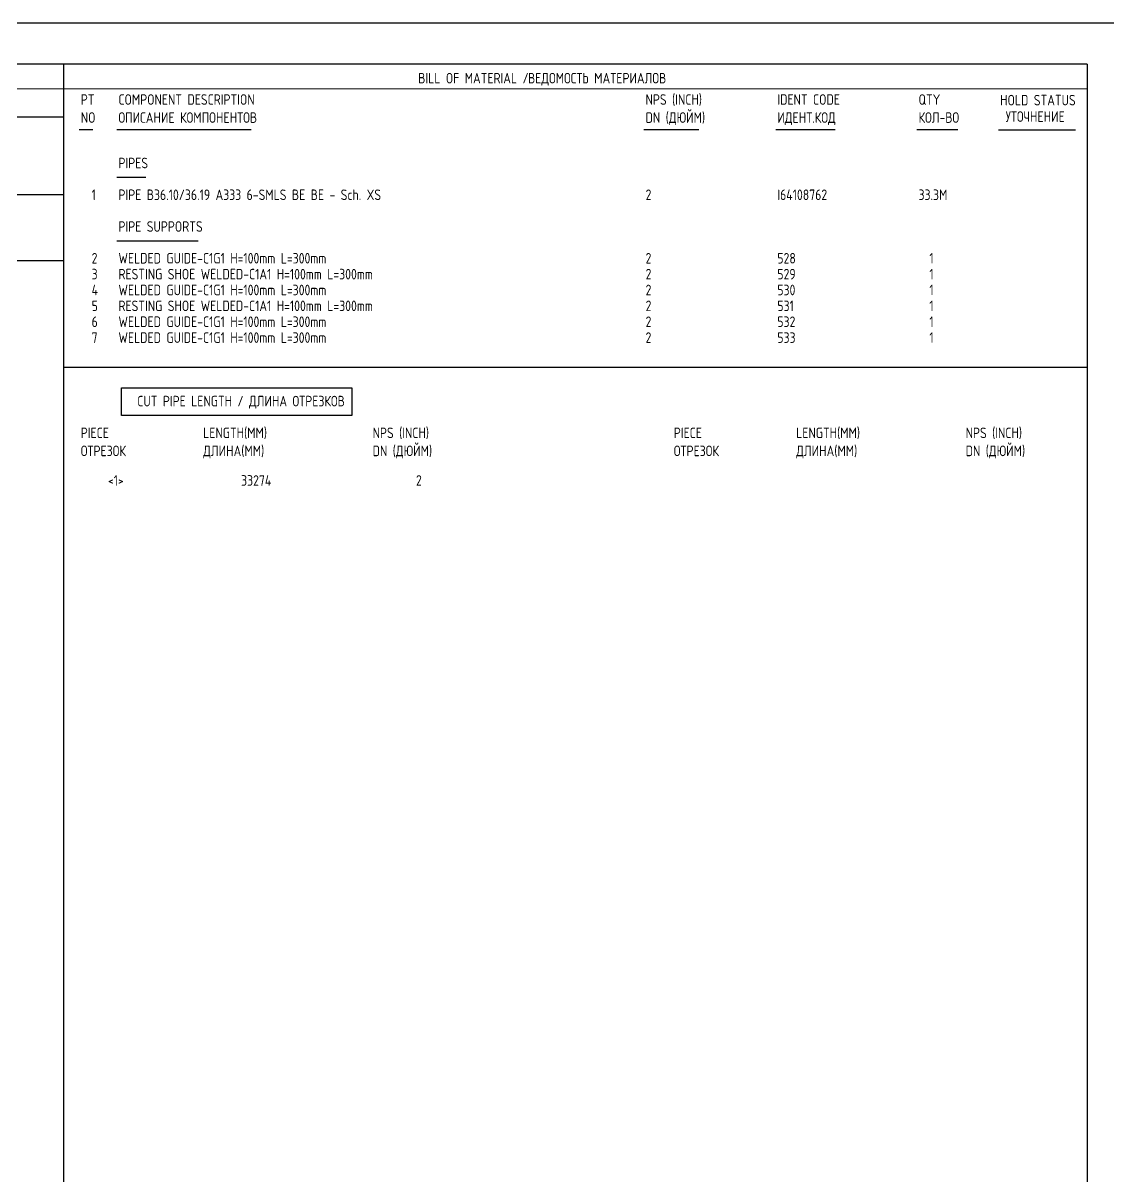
# Model space of a CAD drawing. Extents: x -1005 to 594, y -998 to 420.
# Drawn here: x 395.3 to 594, y 210 to 420 of the extents above; entities that cross this region are included whole.
import ezdxf

# ---------------------------------------------------------------- set-up
doc = ezdxf.new("R2010")
doc.units = 0
doc.styles.add('TTFN17', font='GOST type A')

msp = doc.modelspace()

# ---------------------------------------------------------------- linework, layer by layer
at = {"layer": 'GT_1', "flags": 128}
for points in [[(594, 420), (0, 420)], [(589.1, 412.5), (25.4, 412.5)], [(402.7, 412.5), (402.7, 7.5)], [(589.1, 412.5), (589.1, 7.5)], [(589.1, 408), (162.7, 407.9)], [(190.3, 402.9), (402.7, 402.9)], [(408.046, 400.531), (405.557, 400.531)], [(436.894, 400.531), (412.414, 400.531)], [(518.373, 400.531), (508.414, 400.531)], [(543.202, 400.531), (532.414, 400.531)], [(565.597, 400.531), (558.129, 400.531)], [(587, 400.5), (573, 400.5)], [(417.669, 391.854), (412.414, 391.854)], [(402.7, 388.7), (226.9, 388.7)], [(427.211, 380.289), (412.414, 380.289)], [(402.7, 376.7), (25.4, 376.7)], [(402.7, 357.319), (589, 357.319)], [(413.271, 353.534), (455.204, 353.534), (455.204, 348.486), (413.271, 348.486), (413.271, 353.534)]]:
    msp.add_lwpolyline(points, dxfattribs=at)

# ---------------------------------------------------------------- texts
at = {"layer": 'GT_1', "style": 'TTFN17'}
for s, p in [('BILL OF MATERIAL /', (467.289, 409)), ('ВЕДОМОСТЬ МАТЕРИАЛОВ', (487.289, 409)), ('PT', (405.846, 405.109)), ('COMPONENT DESCRIPTION', (412.703, 405.109)), ('NPS (INCH)', (508.703, 405.109)), ('IDENT CODE', (532.703, 405.109)), ('QTY', (558.417, 405.109)), ('HOLD STATUS', (573.289, 405)), ('NO', (405.846, 401.822)), ('ОПИСАНИЕ КОМПОНЕНТОВ', (412.703, 401.822)), ('DN (ДЮЙМ)', (508.703, 401.822)), ('ИДЕНТ.КОД', (532.703, 401.822)), ('КОЛ-ВО', (558.417, 401.822)), ('УТОЧНЕНИЕ', (574.289, 402)), ('PIPES', (412.703, 393.544)), ('  1', (405.846, 387.762)), ('PIPE B36.10/36.19 A333 6-SMLS BE BE - Sch. XS', (412.703, 387.762)), ('2', (508.703, 387.762)), ('I64108762', (532.703, 387.762)), ('33.3M', (558.417, 387.762)), ('PIPE SUPPORTS', (412.703, 381.98)), ('  2', (405.846, 376.197)), ('WELDED GUIDE-C1G1 H=100mm L=300mm', (412.703, 376.197)), ('2', (508.703, 376.197)), ('528', (532.703, 376.197)), ('  1', (558.417, 376.197)), ('  3', (405.846, 373.306)), ('RESTING SHOE WELDED-C1A1 H=100mm L=300mm', (412.703, 373.306)), ('2', (508.703, 373.306)), ('529', (532.703, 373.306)), ('  1', (558.417, 373.306)), ('  4', (405.846, 370.415)), ('WELDED GUIDE-C1G1 H=100mm L=300mm', (412.703, 370.415)), ('2', (508.703, 370.415)), ('530', (532.703, 370.415)), ('  1', (558.417, 370.415)), ('  5', (405.846, 367.524)), ('RESTING SHOE WELDED-C1A1 H=100mm L=300mm', (412.703, 367.524)), ('2', (508.703, 367.524)), ('531', (532.703, 367.524)), ('  1', (558.417, 367.524)), ('  6', (405.846, 364.633)), ('WELDED GUIDE-C1G1 H=100mm L=300mm', (412.703, 364.633)), ('2', (508.703, 364.633)), ('532', (532.703, 364.633)), ('  1', (558.417, 364.633)), ('  7', (405.846, 361.741)), ('WELDED GUIDE-C1G1 H=100mm L=300mm', (412.703, 361.741)), ('2', (508.703, 361.741)), ('533', (532.703, 361.741)), ('  1', (558.417, 361.741)), ('CUT PIPE LENGTH / ДЛИНА ОТРЕЗКОВ', (416.132, 350.177)), ('LENGTH(MM)', (428.132, 344.395)), ('NPS (INCH)', (458.989, 344.395)), ('LENGTH(MM)', (536.132, 344.395)), ('NPS (INCH)', (566.989, 344.395)), ('PIECE', (405.846, 344.395)), ('PIECE', (513.846, 344.395)), ('ОТРЕЗОК', (405.846, 341.108)), ('ДЛИНА(MM)', (428.132, 341.108)), ('DN (ДЮЙМ)', (458.989, 341.108)), ('ОТРЕЗОК', (513.846, 341.108)), ('ДЛИНА(MM)', (536.132, 341.108)), ('DN (ДЮЙМ)', (566.989, 341.108)), ('     <1>', (405.846, 335.721)), ('       33274', (428.132, 335.721)), ('        2', (458.989, 335.721))]:
    msp.add_text(s, height=1.925, dxfattribs=at).set_placement(p)

doc.saveas('drawing.dxf')
